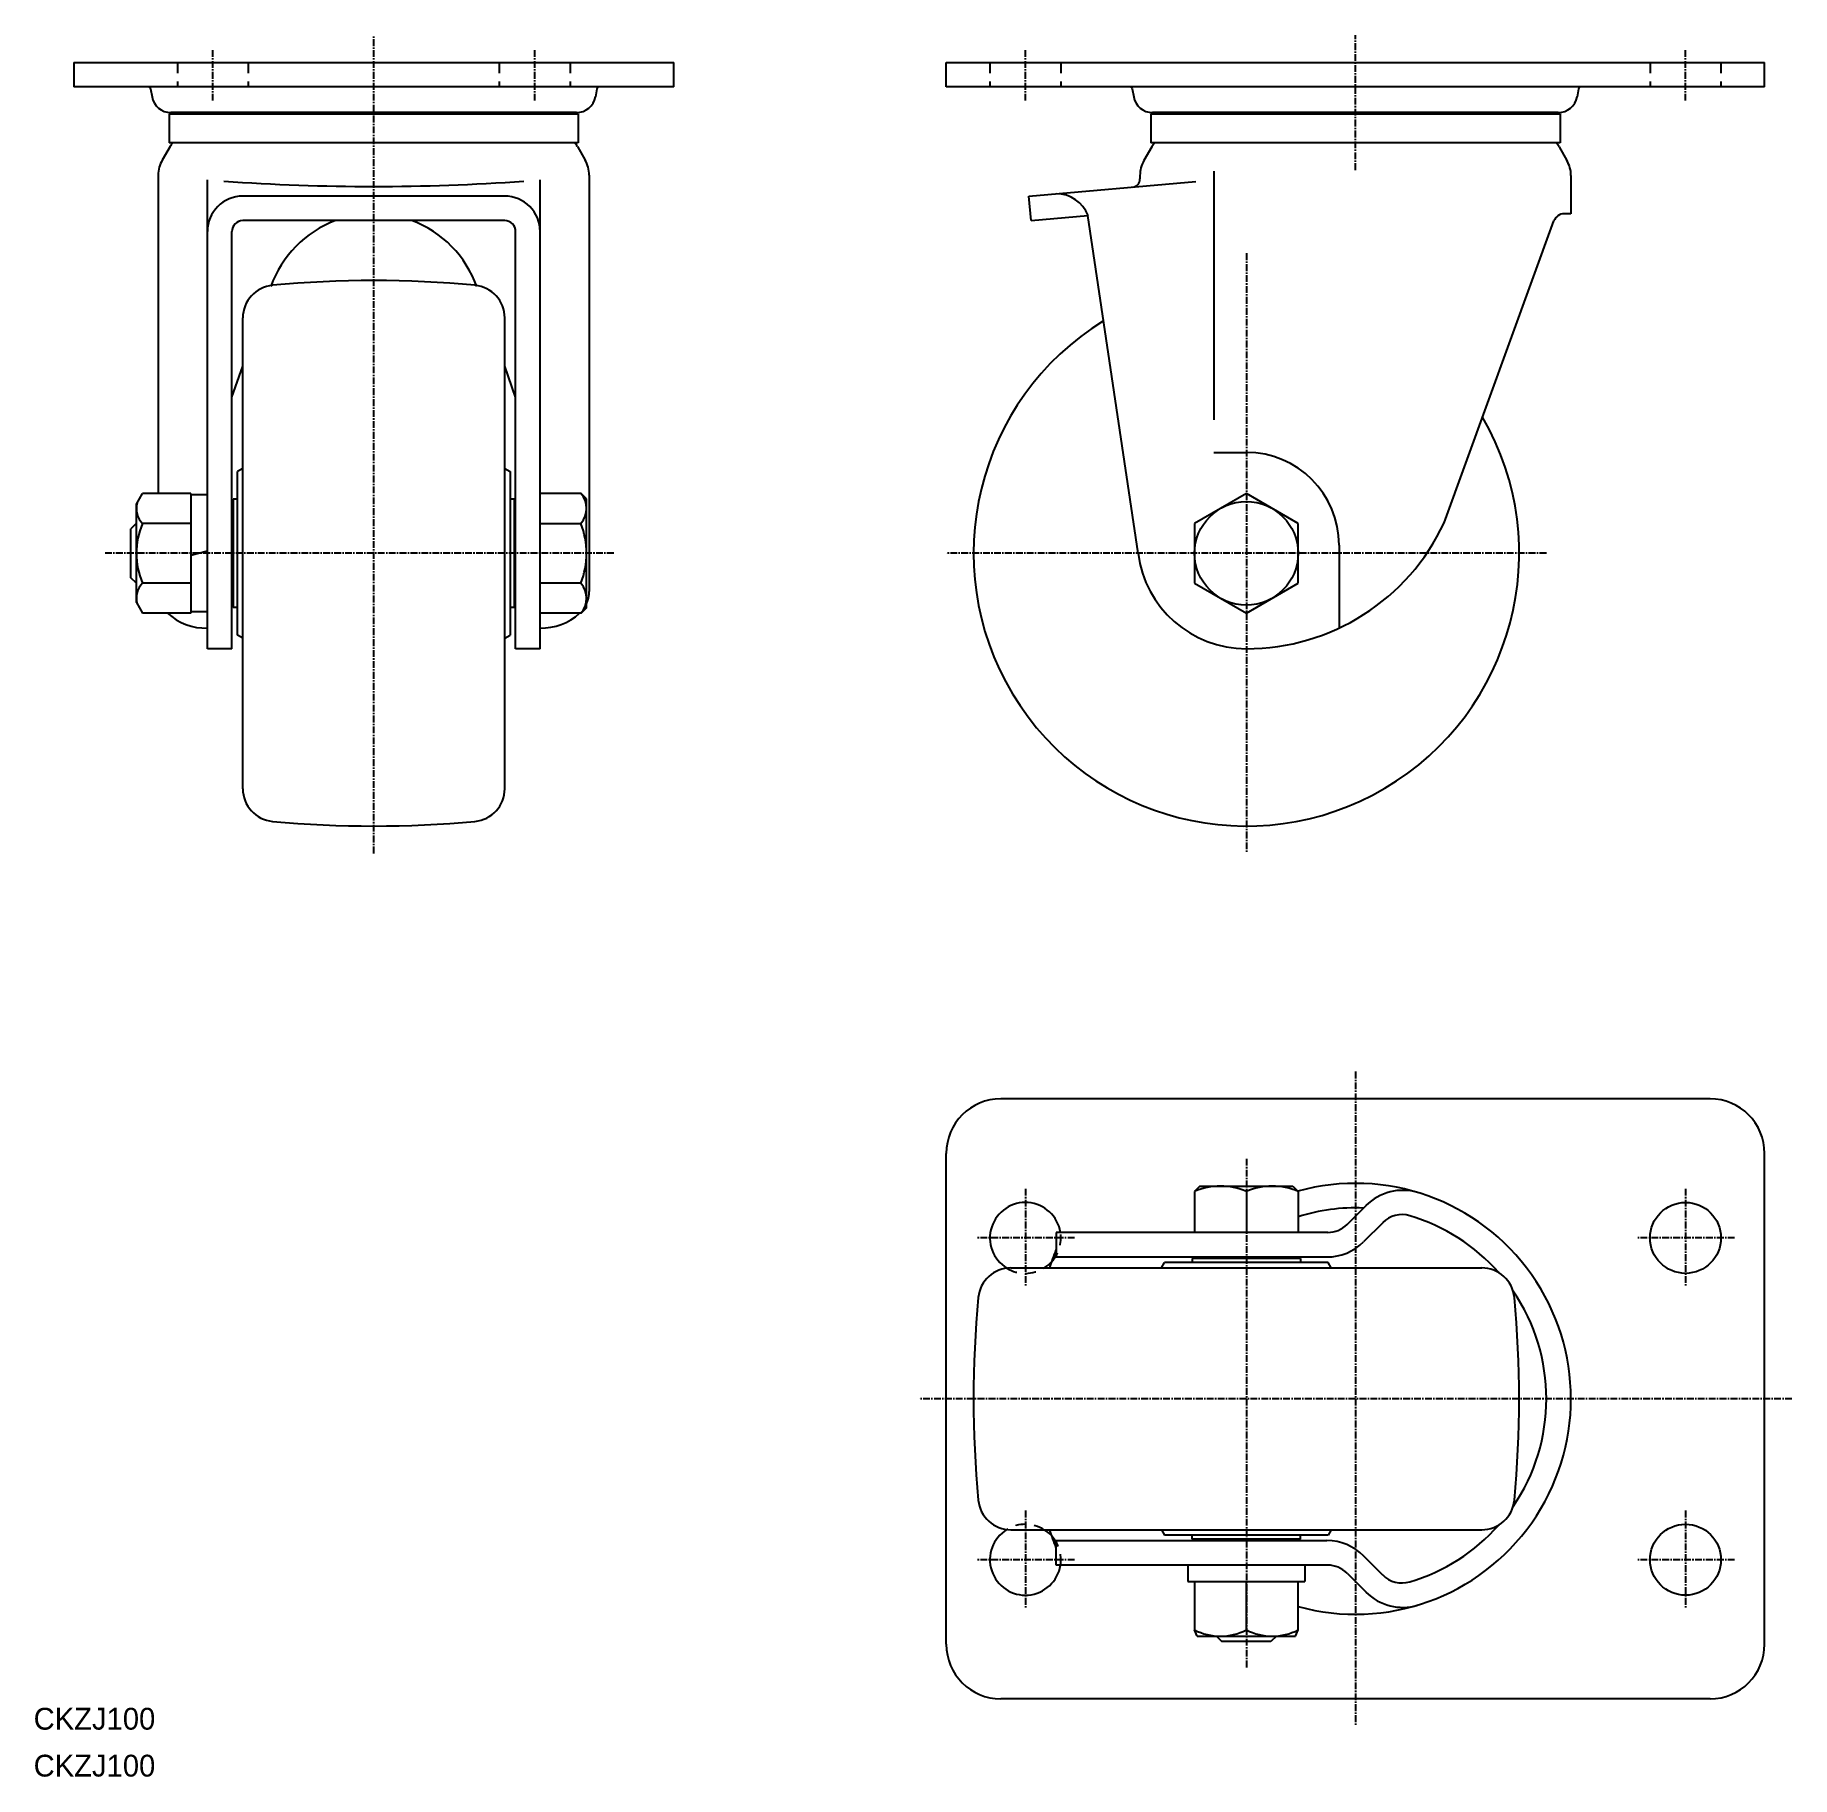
# Model space of a CAD drawing. Extents: x 0 to 322, y 0 to 319.
import ezdxf

# ---------------------------------------------------------------- set-up
doc = ezdxf.new("R2010")
doc.units = 0
doc.linetypes.add('CENTER', pattern=[2, 1.25, -0.25, 0.25, -0.25])
doc.linetypes.add('DASHED', pattern=[3.5, 2, -1.5])
doc.layers.get('0').update_dxf_attribs({"linetype": 'CONTINUOUS'})
doc.layers.add('CENTER', color=1, linetype='CENTER')

msp = doc.modelspace()

# ---------------------------------------------------------------- linework, layer by layer
at = {"color": 7, "linetype": 'CONTINUOUS'}
for p, q in [((7.34, 314.25), (117.34, 314.25)), ((7.34, 314.25), (7.34, 309.75)), ((117.34, 309.75), (117.34, 314.25)), ((167.29, 309.75), (167.29, 314.25)), ((167.29, 314.25), (317.29, 314.25)), ((317.29, 309.75), (317.29, 314.25)), ((117.34, 309.75), (7.34, 309.75)), ((21.44, 309.42), (21.7, 307.94)), ((103.23, 309.42), (102.97, 307.94)), ((317.29, 309.75), (167.29, 309.75)), ((201.39, 309.42), (201.65, 307.94)), ((283.18, 309.42), (282.92, 307.94)), ((24.84, 304.81), (99.84, 304.81)), ((24.84, 304.81), (24.84, 299.51)), ((99.52, 305.05), (25.15, 305.05)), ((99.84, 304.81), (99.84, 299.51)), ((204.79, 304.81), (204.79, 299.51)), ((204.79, 304.81), (279.79, 304.81)), ((279.47, 305.05), (205.1, 305.05)), ((208.03, 305.05), (207.79, 304.81)), ((276.55, 305.05), (276.79, 304.81)), ((279.79, 304.81), (279.79, 299.51)), ((99.84, 299.51), (24.84, 299.51)), ((279.79, 299.51), (204.79, 299.51)), ((25.01, 298.85), (23.57, 296.35)), ((99.66, 298.85), (101.1, 296.35)), ((204.96, 298.76), (203.52, 296.26)), ((279.61, 298.76), (281.05, 296.26)), ((22.84, 293.6), (22.84, 235.2)), ((101.84, 293.6), (101.84, 217.24)), ((202.79, 293.51), (202.79, 292.88)), ((216.34, 294.33), (216.34, 248.75)), ((281.79, 293.51), (281.79, 286.51)), ((31.84, 206.75), (31.84, 292.71)), ((92.84, 206.75), (92.84, 292.71)), ((182.43, 289.73), (213.05, 292.41)), ((86.34, 289.73), (38.34, 289.73)), ((182.82, 285.24), (182.43, 289.73)), ((86.34, 285.24), (38.34, 285.24)), ((182.82, 285.24), (193.26, 286.16)), ((202.44, 224.25), (193.26, 286.16)), ((258.54, 229.84), (278.68, 285.19)), ((281.79, 286.51), (280.56, 286.51)), ((36.34, 206.75), (36.34, 283.24)), ((88.34, 206.75), (88.34, 283.24)), ((38.34, 181.08), (38.34, 267.41)), ((86.34, 181.08), (86.34, 267.41)), ((36.34, 252.85), (38.34, 258.54)), ((88.34, 252.85), (86.34, 258.54)), ((216.34, 242.75), (222.29, 242.75)), ((38.34, 239.83), (37.34, 239.25)), ((37.34, 209.25), (37.34, 239.25)), ((86.34, 239.83), (87.34, 239.25)), ((87.34, 239.25), (87.34, 209.25)), ((18.84, 233.25), (19.96, 235.2)), ((28.84, 235.2), (19.96, 235.2)), ((28.84, 235.2), (28.84, 213.3)), ((92.84, 213.28), (92.84, 235.22)), ((100.34, 235.22), (92.84, 235.22)), ((101.34, 234.22), (100.34, 235.22)), ((222.29, 235.22), (212.79, 229.73)), ((231.79, 229.73), (222.29, 235.22)), ((18.84, 215.25), (18.84, 233.25)), ((31.84, 235), (28.84, 235)), ((36.59, 232.25), (36.34, 232.25)), ((36.59, 234.2), (36.59, 214.3)), ((37.34, 234.2), (36.59, 234.2)), ((88.09, 234.2), (87.34, 234.2)), ((88.09, 234.2), (88.09, 214.3)), ((88.34, 232.25), (88.09, 232.25)), ((101.34, 214.28), (101.34, 234.22)), ((18.84, 229.75), (17.84, 228.75)), ((17.84, 219.75), (17.84, 228.75)), ((28.84, 229.71), (19.96, 229.71)), ((92.84, 229.73), (100.34, 229.73)), ((212.79, 229.73), (212.79, 218.76)), ((231.79, 218.76), (231.79, 229.73)), ((239.29, 225.75), (239.29, 210.54)), ((31.84, 224.65), (28.84, 223.85)), ((18.84, 218.75), (17.84, 219.75)), ((28.84, 218.78), (19.96, 218.78)), ((36.59, 216.25), (36.34, 216.25)), ((88.34, 216.25), (88.09, 216.25)), ((100.34, 218.76), (92.84, 218.76)), ((212.79, 218.76), (222.29, 213.28)), ((222.29, 213.28), (231.79, 218.76)), ((18.84, 215.25), (19.96, 213.3)), ((28.84, 213.3), (19.96, 213.3)), ((31.84, 213.5), (28.84, 213.5)), ((37.34, 214.3), (36.59, 214.3)), ((86.34, 212.25), (86.34, 214.3)), ((88.09, 214.3), (87.34, 214.3)), ((100.34, 213.28), (92.84, 213.28)), ((101.34, 214.28), (100.34, 213.28)), ((36.34, 206.75), (31.84, 206.75)), ((38.34, 208.67), (37.34, 209.25)), ((86.34, 208.67), (87.34, 209.25)), ((92.84, 206.75), (88.34, 206.75)), ((307.29, 124.25), (177.29, 124.25)), ((167.29, 24.25), (167.29, 114.25)), ((317.29, 24.25), (317.29, 114.25)), ((213.79, 108.25), (212.79, 107.25)), ((212.79, 107.25), (212.79, 99.75)), ((213.79, 108.25), (230.79, 108.25)), ((222.29, 107.25), (222.29, 99.75)), ((230.79, 108.25), (231.79, 107.25)), ((231.79, 107.25), (231.79, 99.75)), ((240.75, 101.21), (244.23, 104.69)), ((247.29, 101.54), (243.77, 98.03)), ((237.21, 99.75), (187.44, 99.75)), ((187.44, 99.75), (187.44, 95.25)), ((187.44, 95.25), (237.06, 95.25)), ((206.71, 93.25), (207.29, 94.25)), ((237.29, 94.25), (207.29, 94.25)), ((232.24, 95), (212.34, 95)), ((212.34, 95), (212.34, 94.25)), ((214.29, 95.25), (214.29, 95)), ((230.29, 95.25), (230.29, 95)), ((232.24, 95), (232.24, 94.25)), ((237.86, 93.25), (237.29, 94.25)), ((179.12, 93.25), (265.45, 93.25)), ((179.12, 45.25), (265.45, 45.25)), ((206.71, 45.25), (207.29, 44.25)), ((237.86, 45.25), (237.29, 44.25)), ((187.44, 43.25), (237.06, 43.25)), ((187.44, 38.75), (187.44, 43.25)), ((237.29, 44.25), (207.29, 44.25)), ((212.34, 43.5), (212.34, 44.25)), ((232.24, 43.5), (212.34, 43.5)), ((214.29, 43.25), (214.29, 43.5)), ((230.29, 43.25), (230.29, 43.5)), ((232.24, 43.5), (232.24, 44.25)), ((237.21, 38.75), (187.44, 38.75)), ((211.54, 38.75), (211.54, 35.75)), ((233.04, 38.75), (233.04, 35.75)), ((247.29, 36.95), (243.77, 40.47)), ((211.54, 35.75), (233.04, 35.75)), ((212.79, 35.75), (212.79, 26.88)), ((222.29, 26.88), (222.29, 35.75)), ((231.79, 26.88), (231.79, 35.75)), ((240.75, 37.28), (244.23, 33.81)), ((213.29, 25.75), (212.79, 26.88)), ((231.29, 25.75), (231.79, 26.88)), ((213.29, 25.75), (231.29, 25.75)), ((216.79, 25.75), (217.79, 24.75)), ((226.79, 24.75), (217.79, 24.75)), ((227.79, 25.75), (226.79, 24.75)), ((307.29, 14.25), (177.29, 14.25))]:
    msp.add_line(p, q, dxfattribs=at)
at = {"color": 3, "linetype": 'DASHED'}
for p, q in [((26.34, 314.25), (26.34, 309.75)), ((39.34, 314.25), (39.34, 309.75)), ((85.34, 314.25), (85.34, 309.75)), ((98.34, 314.25), (98.34, 309.75)), ((175.29, 314.25), (175.29, 309.75)), ((188.29, 314.25), (188.29, 309.75)), ((296.29, 314.25), (296.29, 309.75)), ((309.29, 314.25), (309.29, 309.75))]:
    msp.add_line(p, q, dxfattribs=at)
at = {"color": 3, "linetype": 'CONTINUOUS'}
for p, q in [((18.84, 229.45), (18.54, 229.45)), ((18.54, 219.05), (18.84, 219.05)), ((217.09, 25.75), (217.09, 25.45)), ((227.49, 25.45), (227.49, 25.75))]:
    msp.add_line(p, q, dxfattribs=at)
at = {"color": 7, "linetype": 'CONTINUOUS'}
msp.add_polyline3d([(101.33, 215.03, 0), (101.34, 215.05, 0), (101.35, 215.07, 0), (101.36, 215.08, 0), (101.37, 215.1, 0), (101.37, 215.12, 0), (101.38, 215.13, 0), (101.39, 215.15, 0), (101.39, 215.17, 0), (101.4, 215.18, 0), (101.41, 215.2, 0), (101.42, 215.22, 0), (101.42, 215.23, 0), (101.43, 215.25, 0), (101.44, 215.27, 0), (101.44, 215.28, 0), (101.45, 215.3, 0), (101.46, 215.32, 0), (101.47, 215.34, 0), (101.47, 215.35, 0), (101.48, 215.37, 0), (101.48, 215.39, 0), (101.49, 215.4, 0), (101.5, 215.42, 0), (101.5, 215.44, 0), (101.51, 215.45, 0), (101.52, 215.47, 0), (101.52, 215.49, 0), (101.53, 215.5, 0), (101.53, 215.52, 0), (101.54, 215.54, 0), (101.55, 215.55, 0), (101.55, 215.57, 0), (101.56, 215.59, 0), (101.56, 215.61, 0), (101.57, 215.62, 0), (101.58, 215.64, 0), (101.58, 215.66, 0), (101.59, 215.67, 0), (101.59, 215.69, 0), (101.6, 215.71, 0), (101.6, 215.72, 0), (101.61, 215.74, 0), (101.61, 215.76, 0), (101.62, 215.78, 0), (101.62, 215.79, 0), (101.63, 215.81, 0), (101.63, 215.83, 0), (101.64, 215.84, 0), (101.64, 215.86, 0), (101.65, 215.88, 0), (101.65, 215.9, 0), (101.66, 215.91, 0), (101.66, 215.93, 0), (101.67, 215.95, 0), (101.67, 215.96, 0), (101.68, 215.98, 0), (101.68, 216, 0), (101.68, 216.02, 0), (101.69, 216.03, 0), (101.69, 216.05, 0), (101.7, 216.07, 0), (101.7, 216.09, 0), (101.7, 216.1, 0), (101.71, 216.12, 0), (101.71, 216.14, 0), (101.72, 216.15, 0), (101.72, 216.17, 0), (101.72, 216.19, 0), (101.73, 216.21, 0), (101.73, 216.22, 0), (101.73, 216.24, 0), (101.74, 216.26, 0), (101.74, 216.28, 0), (101.75, 216.29, 0), (101.75, 216.31, 0), (101.75, 216.33, 0), (101.75, 216.35, 0), (101.76, 216.36, 0), (101.76, 216.38, 0), (101.76, 216.4, 0), (101.77, 216.41, 0), (101.77, 216.43, 0), (101.77, 216.45, 0), (101.78, 216.47, 0), (101.78, 216.48, 0), (101.78, 216.5, 0), (101.78, 216.52, 0), (101.79, 216.54, 0), (101.79, 216.55, 0), (101.79, 216.57, 0), (101.79, 216.59, 0), (101.79, 216.61, 0), (101.8, 216.62, 0), (101.8, 216.64, 0), (101.8, 216.66, 0), (101.8, 216.68, 0), (101.81, 216.69, 0), (101.81, 216.71, 0), (101.81, 216.73, 0), (101.81, 216.75, 0), (101.81, 216.76, 0), (101.81, 216.78, 0), (101.82, 216.8, 0), (101.82, 216.82, 0), (101.82, 216.83, 0), (101.82, 216.85, 0), (101.82, 216.87, 0), (101.82, 216.88, 0), (101.82, 216.9, 0), (101.83, 216.92, 0), (101.83, 216.94, 0), (101.83, 216.96, 0), (101.83, 216.97, 0), (101.83, 216.99, 0), (101.83, 217.01, 0), (101.83, 217.03, 0), (101.83, 217.04, 0), (101.83, 217.06, 0), (101.83, 217.08, 0), (101.83, 217.1, 0), (101.83, 217.11, 0), (101.83, 217.13, 0), (101.83, 217.15, 0), (101.83, 217.16, 0), (101.83, 217.18, 0), (101.83, 217.2, 0), (101.83, 217.22, 0), (101.83, 217.24, 0)], dxfattribs=at)
for centre, radius in [((222.29, 224.25), 9.5), ((302.79, 98.75), 6.5), ((302.79, 39.75), 6.5)]:
    msp.add_circle(centre, radius, dxfattribs=at)
for centre, radius, start, end in [((21.05, 309.35), 0.4, 10, 90), ((103.62, 309.35), 0.4, 90, 170), ((201, 309.35), 0.4, 10, 90), ((283.57, 309.35), 0.4, 90, 170), ((25.15, 308.55), 3.5, 190, 270), ((99.52, 308.55), 3.5, 270, 350), ((205.1, 308.55), 3.5, 190, 270), ((279.47, 308.55), 3.5, 270, 350), ((44.46, 309.45), 6.5, 222.6037, 225.5487), ((80.21, 309.45), 6.5, 314.4513, 317.3963), ((31.51, 295.1), 7.5, 143.9899, 150), ((93.16, 295.1), 7.5, 30, 36.0101), ((93.16, 295.1), 7.5, 30, 36.0101), ((211.46, 295.01), 7.5, 143.1301, 150), ((273.11, 295.01), 7.5, 30, 36.8699), ((28.34, 293.6), 5.5, 150, 180), ((96.34, 293.6), 5.5, 0, 30), ((208.29, 293.51), 5.5, 150, 180), ((276.29, 293.51), 5.5, 0, 30), ((62.34, 679.79), 388.28, 265.9386, 274.0614), ((187.44, 283.93), 6.24, 20.952, 90), ((201.29, 292.88), 1.5, 275, 0), ((38.34, 283.23), 6.5, 90, 180), ((86.34, 283.23), 6.5, 0, 90), ((38.34, 283.24), 2, 90, 180), ((62.34, 266.51), 20, 110.4996, 160.6387), ((62.34, 266.51), 20, 19.3613, 69.5004), ((86.34, 283.24), 2, 0, 90), ((280.56, 284.51), 2, 90, 160), ((62.34, 74.25), 200, 84.6762, 95.3238), ((44.34, 267.41), 6, 95.3238, 180), ((80.34, 267.41), 6, 0, 84.6762), ((222.29, 224.25), 50, 121.5469, 29.9806), ((222.29, 225.75), 17, 0, 90), ((97.07, 232.48), 4.26, 319.932, 40.068), ((22.74, 232.46), 3.9, 164.6389, 224.6389), ((32.66, 224.25), 13.83, 156.7196, 203.2804), ((85.79, 224.25), 15.54, 339.3345, 20.6655), ((222.29, 246.75), 40, 270, 335), ((222.29, 226.75), 20, 187.1808, 270), ((22.74, 216.04), 3.9, 135.3611, 195.3611), ((97.07, 216.02), 4.26, 319.932, 40.068), ((31.51, 220.68), 10.14, 226.6949, 271.8291), ((93.1, 220.83), 10.29, 268.5105, 312.6476), ((44.34, 181.08), 6, 180, 264.6762), ((80.34, 181.08), 6, 275.3238, 0), ((62.34, 374.25), 200, 264.6762, 275.3238), ((177.29, 114.25), 10, 90, 180), ((307.29, 114.25), 10, 0, 90), ((217.54, 96.47), 11.78, 66.2227, 113.7773), ((227.04, 96.47), 11.78, 66.2227, 113.7773), ((242.29, 69.25), 39.5, 254.5842, 105.5088), ((250.94, 97.97), 9.5, 73.225, 135), ((181.79, 98.75), 6.5, 8.8499, 238.5393), ((242.29, 69.25), 35, 87.5943, 107.4576), ((237.21, 104.75), 5, 270, 315), ((250.82, 98.01), 5, 73.4657, 135), ((242.29, 69.25), 35, 41.385, 73.4657), ((237.06, 104.75), 9.5, 270, 315), ((181.79, 98.75), 6.5, 302.2042, 317.1937), ((257.24, 69.25), 75, 158.6364, 161.3371), ((179.12, 87.25), 6, 90, 174.6762), ((265.45, 87.25), 6, 5.3238, 90), ((372.29, 69.25), 200, 174.6762, 185.3238), ((242.29, 69.25), 35, 325.6837, 34.3163), ((72.29, 69.25), 200, 354.6762, 5.3238), ((179.12, 51.25), 6, 185.3238, 270), ((265.45, 51.25), 6, 270, 354.6762), ((181.79, 39.75), 6.5, 121.4607, 351.1501), ((181.79, 39.75), 6.5, 42.8063, 57.7958), ((257.24, 69.25), 75, 198.6629, 201.3636), ((242.29, 69.25), 35, 286.5343, 318.615), ((237.06, 33.75), 9.5, 45, 90), ((237.21, 33.75), 5, 45, 90), ((250.82, 40.49), 5, 225, 286.5343), ((250.94, 40.52), 9.5, 225, 286.775), ((217.54, 36.3), 10.55, 243.2367, 296.7633), ((227.04, 36.3), 10.55, 243.2367, 296.7633), ((177.29, 24.25), 10, 180, 270), ((307.29, 24.25), 10, 270, 0)]:
    msp.add_arc(centre, radius, start, end, dxfattribs=at)
at = {"color": 3, "linetype": 'DASHED'}
for centre, start, end in [((181.79, 98.75), 317.1937, 8.8499), ((181.79, 98.75), 238.5393, 302.2042), ((181.79, 39.75), 57.7958, 121.4607), ((181.79, 39.75), 351.1501, 42.8063)]:
    msp.add_arc(centre, 6.5, start, end, dxfattribs=at)
at = {"layer": 'CENTER', "color": 1, "linetype": 'CENTER'}
for p, q in [((62.34, 169.25), (62.34, 319.25)), ((242.29, 294.51), (242.29, 319.25)), ((32.84, 307.25), (32.84, 316.75)), ((91.84, 307.25), (91.84, 316.75)), ((181.79, 307.25), (181.79, 316.75)), ((302.79, 307.25), (302.79, 316.75)), ((222.29, 279.25), (222.29, 169.25)), ((106.34, 224.25), (12.84, 224.25)), ((277.29, 224.25), (167.29, 224.25)), ((242.29, 129.25), (242.29, 9.25)), ((222.29, 113.25), (222.29, 19.75)), ((181.79, 107.75), (181.79, 89.75)), ((302.79, 107.75), (302.79, 89.75)), ((190.79, 98.75), (172.79, 98.75)), ((311.79, 98.75), (293.79, 98.75)), ((322.29, 69.25), (162.29, 69.25)), ((181.79, 48.75), (181.79, 30.75)), ((302.79, 48.75), (302.79, 30.75)), ((190.79, 39.75), (172.79, 39.75)), ((311.79, 39.75), (293.79, 39.75))]:
    msp.add_line(p, q, dxfattribs=at)

# ---------------------------------------------------------------- texts
at = {"color": 7, "linetype": 'CONTINUOUS'}
for p in [(0, 8.6), (0, 0)]:
    msp.add_text('CKZJ100', height=4, dxfattribs=at).set_placement(p)

doc.saveas('drawing.dxf')
